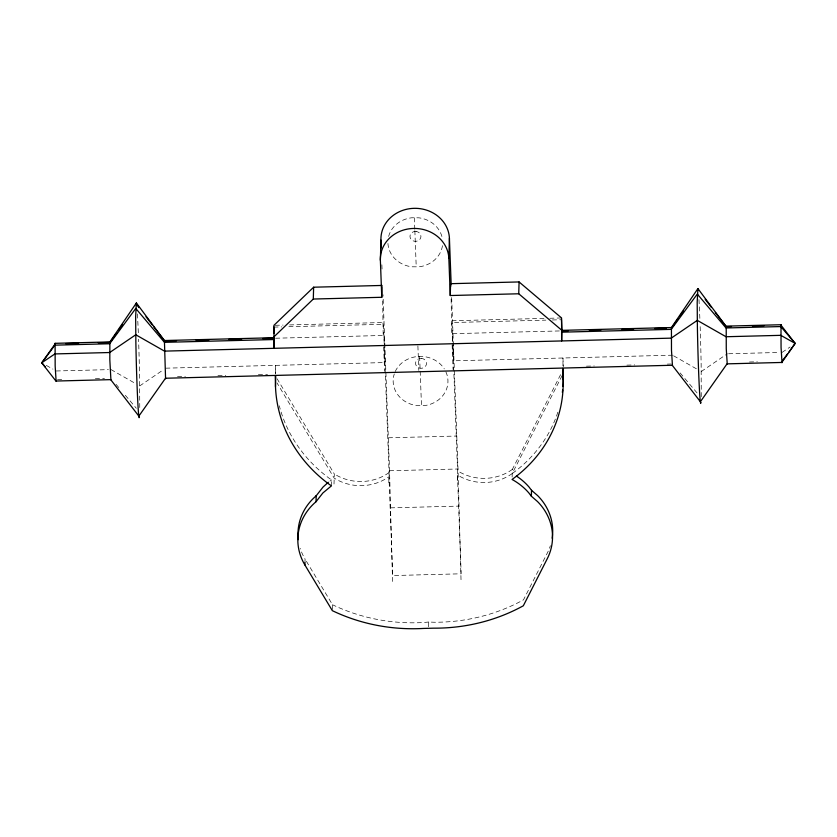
<?xml version="1.0" encoding="UTF-8"?>
<svg xmlns="http://www.w3.org/2000/svg" width="837" height="837" viewBox="0 0 837 837"><rect width="100%" height="100%" fill="white"/><g stroke="black" fill="none" stroke-linecap="round" stroke-linejoin="round"><path stroke-width="0.63" stroke-dasharray="4.18 3.14" d="M139.758 407.556L139.612 379.464A57.565 1.475 88.5 0 0 138.565 339.236M275.363 373.229L275.342 365.371L275.676 374.045M562.977 365.863L562.966 358.006L563.291 366.679M701.249 396.686L701.155 365.078A57.565 1.475 88.5 0 0 700.098 324.861M304.971 562.621L305.066 559.074A58.349 52.626 1.6 0 1 300.253 548.434M331.462 485.837L331.619 479.925L328.868 478.032A145.617 131.325 1.6 0 1 279.317 405.799M334.015 484.027L334.298 473.962L277.11 378.763M332.373 609.482L332.509 604.743L305.066 559.074M383.179 334.35L382.645 299.51M388.797 482.625L389.079 472.56L383.461 324.296L286.945 326.765M392.543 581.474L389.54 470.75L383.011 294.718M428.607 626.735L428.743 622.006L434.016 622.247A170.56 153.82 1.6 0 0 523.491 599.857L547.408 552.87A58.349 52.626 1.6 0 0 550.369 545.714M451.666 332.603L451.122 297.752M457.284 480.867L457.557 470.802L451.949 322.538L545.86 320.132M461.02 579.717L458.017 468.992L451.635 296.863M512.129 477.1L512.349 469.4L561.041 373.762M562.098 375.604L512.234 473.543A45.679 41.201 1.6 0 1 457.441 474.956L461.187 573.795L392.71 575.553L388.964 476.703A45.679 41.201 1.6 0 1 334.183 478.105L276.995 382.907M329.966 481.097L331.619 479.925M139.695 385.93L163.686 369.588M701.228 371.544L727.322 353.789M782.103 352.387L790.128 346.978M428.743 622.006L423.501 622.519A170.56 153.82 1.6 0 1 332.509 604.743M275.247 325.29L283.073 325.091M289.602 324.923L383.513 322.517M451.99 320.759L544.605 318.384M549.825 318.259L561.564 317.955M273.898 327.1L281.724 326.901M552.378 319.964L561.512 319.734M275.624 338.221L383.89 335.449L384.445 344.698M559.325 330.95L452.367 333.691L452.88 341.894M56.205 370.979L108.381 369.64M165.778 368.175L384.915 362.557L384.528 346.936M672.529 355.191L453.392 360.81L453.016 345.179M728.619 353.758L779.488 352.461M57.512 379.716L62.733 379.579M95.345 378.742L104.468 378.512M177.517 376.64L185.343 376.441M217.955 375.604L225.781 375.405M258.392 374.568L267.516 374.338M586.444 366.167L594.27 365.968M626.882 365.131L634.708 364.932M667.319 364.105L671.232 364.001M749.492 361.992L757.318 361.793M388.42 437.782L456.908 436.035M389.54 470.75L458.017 468.992M390.534 507.85L459.011 506.103M46.276 365.382L52.898 369.107M673.639 355.83L699.021 370.289M110.997 369.577L135.28 383.409M680.136 372.936L697.859 393.871M116.061 384.329L120.277 389.31M125.341 395.294L136.316 408.257M452.566 335.815L453.298 355.129M452.137 345.043L453.068 369.577M414.367 217.787L414.807 229.401M414.859 230.688L416.219 266.815M419.619 356.593L421.482 405.621M417.893 345.922L418.824 370.456M381.871 264.806L382.122 271.303M383.649 346.8L384.581 371.335M557.84 412.191A137.048 123.594 1.6 0 1 512.234 473.543A61.676 55.619 1.6 0 1 514.347 474.757M512.349 469.4A45.679 41.201 1.6 0 1 457.557 470.802M698.958 299.573A57.565 1.475 88.5 0 1 699.91 319.765M137.414 313.948A57.565 1.475 88.5 0 1 138.377 334.151M442.47 245.67A27.412 24.723 1.6 0 1 418.866 266.836L411.72 266.794A27.412 24.723 1.6 0 1 387.897 242.814M388.64 236.4A27.412 24.723 1.6 0 1 411.72 217.777L418.877 217.819A27.412 24.723 1.6 0 1 442.25 237.949M445.87 371.785A27.412 24.723 1.6 0 1 424.129 405.642L416.972 405.6A27.412 24.723 1.6 0 1 394.279 373.951M395.231 371.513A27.412 24.723 1.6 0 1 416.972 356.583L424.129 356.625A27.412 24.723 1.6 0 1 444.29 368.876M389.079 472.56A45.679 41.201 1.6 0 1 334.298 473.962M416.177 231.483L414.744 231.483A5.482 4.949 1.6 0 0 409.984 236.358A5.482 4.949 1.6 0 0 414.744 241.286L416.177 241.286A5.482 4.949 1.6 0 0 420.938 236.411A5.482 4.949 1.6 0 0 416.177 231.483M421.764 358.456L420.331 358.445A5.482 4.949 1.6 0 0 415.57 363.321A5.482 4.949 1.6 0 0 420.331 368.249L421.764 368.259A5.482 4.949 1.6 0 0 426.525 363.384A5.482 4.949 1.6 0 0 421.764 358.456"/><path stroke-width="1.26" d="M45.24 366.92L41.85 362.63L55.179 343.861M274.117 337.991L274.034 348.318L273.95 325.321L313.634 287.206L382.111 285.448M731.507 326.545L726.286 326.671L697.912 288.598L671.431 327.549L561.857 330.353L561.658 340.952L561.564 317.955L519.076 281.943L450.588 283.691L450.264 295.534L518.741 293.777L561.229 329.799M41.86 362.986L55.922 381.044L110.714 379.642L138.848 416.115L165.496 378.24L672.247 365.256L700.391 401.739L727.039 363.854L781.821 362.452L795.15 343.473L781.078 325.269M563.385 369.159L563.102 379.213A137.048 123.594 1.6 0 1 512.066 479.465A61.676 55.619 1.6 0 1 528.838 492.909L531.349 496.205L537.5 501.541A58.349 52.626 1.6 0 1 547.241 558.781L523.324 605.779A170.56 153.82 1.6 0 1 433.848 628.168L423.334 628.441A170.56 153.82 1.6 0 1 332.341 610.665L304.898 564.985A58.349 52.626 1.6 0 1 316.009 501.74L322.873 492.972L331.462 485.837L328.7 483.943A145.617 131.325 1.6 0 1 275.488 386.579L275.771 376.524M304.898 564.985L304.971 562.621M273.615 337.165L313.3 299.039L313.634 287.206M316.03 501.729L316.198 495.807L323.04 487.061L328.303 482.279M313.3 299.039L381.777 297.281L380.375 260.223L380.94 240.093A34.265 30.896 1.6 0 1 414.012 208.329A34.265 30.896 1.6 0 1 449.417 238.336L451.143 283.858M381.777 297.281L382.08 286.631M450.264 295.534L448.852 258.466L449.417 238.336M518.741 293.777L519.076 281.943M531.369 496.226L531.516 490.294L529.005 486.988A61.676 55.619 1.6 0 0 516.408 476.044M176.492 340.753L164.753 341.057L136.379 302.973L109.888 341.925L55.106 343.327L55.158 365.978L56.121 381.306M110.913 379.904L109.814 359.575L109.888 341.925L110.034 342.961M139.444 416.91L139.088 417.715L138.628 414.618A57.565 1.475 88.5 0 1 135.845 341.234L135.646 316.658L136.379 302.973L136.609 304.574L138.952 307.618M275.268 375.698L275.488 386.579M562.882 368.332L563.102 379.213M671.431 327.549L671.483 350.201L672.446 365.518M700.987 402.524L700.621 403.34L700.171 400.243A57.565 1.475 88.5 0 1 697.388 326.848L697.19 302.272L697.912 288.598L698.152 290.198M727.238 364.116L726.265 348.788L726.213 326.137L780.994 324.735L781.151 325.771M780.994 324.735L781.057 347.386L782.02 362.714M110.704 341.402L116.625 332.99M118.844 329.83L122.547 324.568M671.504 328.083L678.169 318.604M679.644 316.501L683.348 311.238M41.85 362.839L54.897 345.158L109.678 343.745L135.761 308.455L164.47 342.343L165.569 378.774M782.867 360.13L787.471 353.967M789.009 351.906L795.14 343.358L780.795 326.566L726.003 327.968L697.305 294.069L671.222 329.37L561.658 332.174M316.177 495.818L316.198 495.807A58.349 52.626 1.6 0 0 298.338 539.666M41.86 362.714L54.897 353.925L109.678 352.523L135.772 334.769L164.47 351.121L671.222 338.138L697.305 320.383L726.003 336.736L780.795 335.334L795.14 343.4M274.243 337.719L164.669 340.523L164.47 342.343L274.034 339.54M65.61 343.599L78.657 343.264M98.222 342.762L109.961 342.459M196.057 340.251L209.093 339.916M228.668 339.414L241.705 339.09M262.577 338.546L274.316 338.253M561.857 330.353L561.941 330.887L568.459 330.72M589.332 330.186L601.071 329.883M621.943 329.349L633.682 329.046M654.544 328.512L666.283 328.209M752.379 326.012L764.118 325.708M531.516 490.294L537.668 495.63A58.349 52.626 1.6 0 1 552.148 538.243M705.183 299.322L711.44 307.42M715.342 312.494L725.512 325.666M145.994 316.731L152.24 324.84M153.809 326.869L164.753 341.057M55.106 343.327L55.252 344.363M561.512 319.734L561.941 330.887M450.588 283.691L450.683 286.254M380.94 240.093L381.233 247.898M273.898 327.1L274.128 333.293M380.375 260.223A34.265 30.896 1.6 0 1 413.447 228.449A34.265 30.896 1.6 0 1 448.852 258.466M563.27 373.302A137.048 123.594 1.6 0 1 562.998 386.422M562.652 389.99A137.048 123.594 1.6 0 1 562.359 392.365"/></g></svg>
